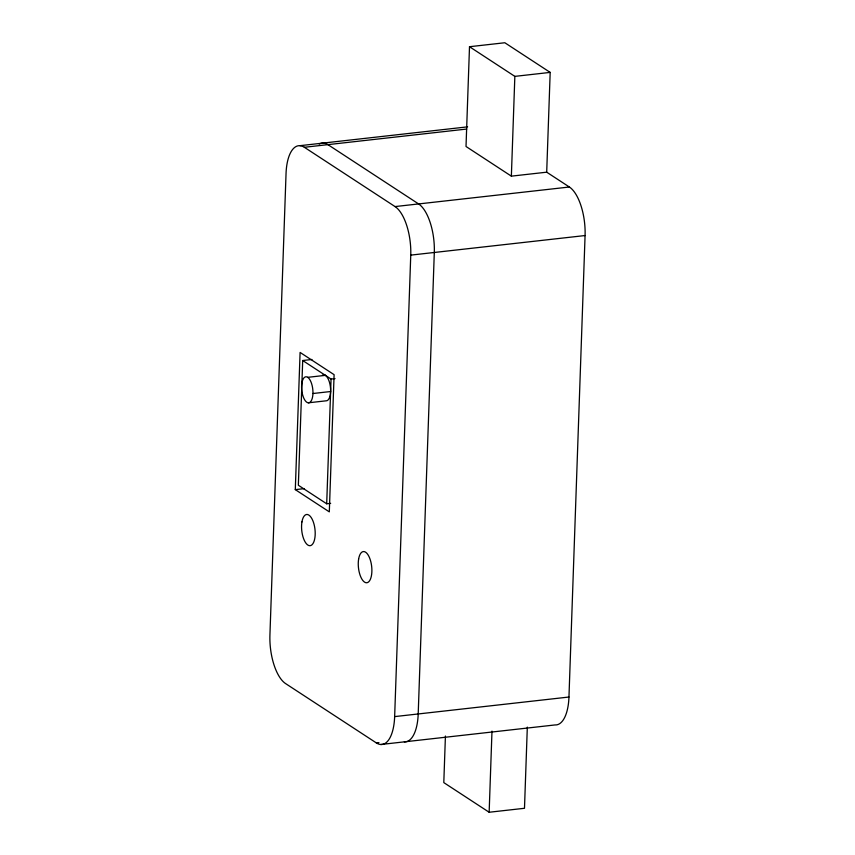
<?xml version="1.0" encoding="UTF-8"?>
<svg xmlns="http://www.w3.org/2000/svg" width="855" height="855" viewBox="0 0 855 855"><rect width="100%" height="100%" fill="white"/><g stroke="black" fill="none" stroke-linecap="round" stroke-linejoin="round"><path stroke-width="1.28" d="M295.296 489.637L300.094 352.431L334.102 374.672L329.314 511.867L295.296 489.637L304.455 488.611M311.968 359.485L302.702 360.521L298.352 485.255L326.696 503.787L330.661 503.339M326.696 503.787L331.056 379.054L302.702 360.521M376.328 742.899A39.234 16.587 83.6 0 0 394.647 716.608L410.753 255.121A39.234 16.587 83.6 0 0 395.053 206.579L304.359 147.284A39.234 16.587 83.6 0 0 286.04 173.576L269.924 635.062A39.234 16.587 83.6 0 0 285.623 683.605L376.328 742.899L378.947 742.61M445.423 736.037L443.798 782.603L489.146 812.25L524.489 808.285L527.321 727.124M546.698 172.186L550.182 72.397L504.835 42.75L469.502 46.715L466.018 146.494L511.365 176.151L546.698 172.186L569.377 187.01A39.234 16.587 83.6 0 1 585.077 235.542L568.96 697.028A39.234 16.587 83.6 0 1 555.087 724.933L380.774 744.502M489.146 812.25L491.988 731.1M511.365 176.151L514.849 76.373L469.502 46.715M514.849 76.373L550.182 72.397M299.913 145.681L467.61 126.85M304.359 147.284L466.766 129.041M395.053 206.579L569.377 187.01M410.753 255.121L585.077 235.542M307.715 377.333L325.381 375.356M331.056 379.054L335.021 378.615M312.951 393.514L330.618 391.526M308.324 402.812A13.082 5.525 83.6 0 0 311.594 383.606A13.082 5.525 83.6 0 0 301.911 382.997A13.082 5.525 83.6 0 0 308.324 402.812L325.99 400.835A13.082 5.525 83.6 0 0 330.351 386.471A13.082 5.525 83.6 0 0 322.485 375.174M394.647 716.608L568.96 697.028M319.236 144.089A39.234 16.587 83.6 0 1 327.914 144.634L418.608 203.939A39.234 16.587 83.6 0 1 434.308 252.471L418.202 713.957A39.234 16.587 83.6 0 1 404.33 741.862M301.943 521.913A15.689 6.637 83.6 0 0 309.638 545.693A15.689 6.637 83.6 0 0 313.561 522.64A15.689 6.637 83.6 0 0 301.943 521.913M358.64 558.978A15.689 6.637 83.6 0 0 366.325 582.757A15.689 6.637 83.6 0 0 370.247 559.704A15.689 6.637 83.6 0 0 358.64 558.978"/></g></svg>
